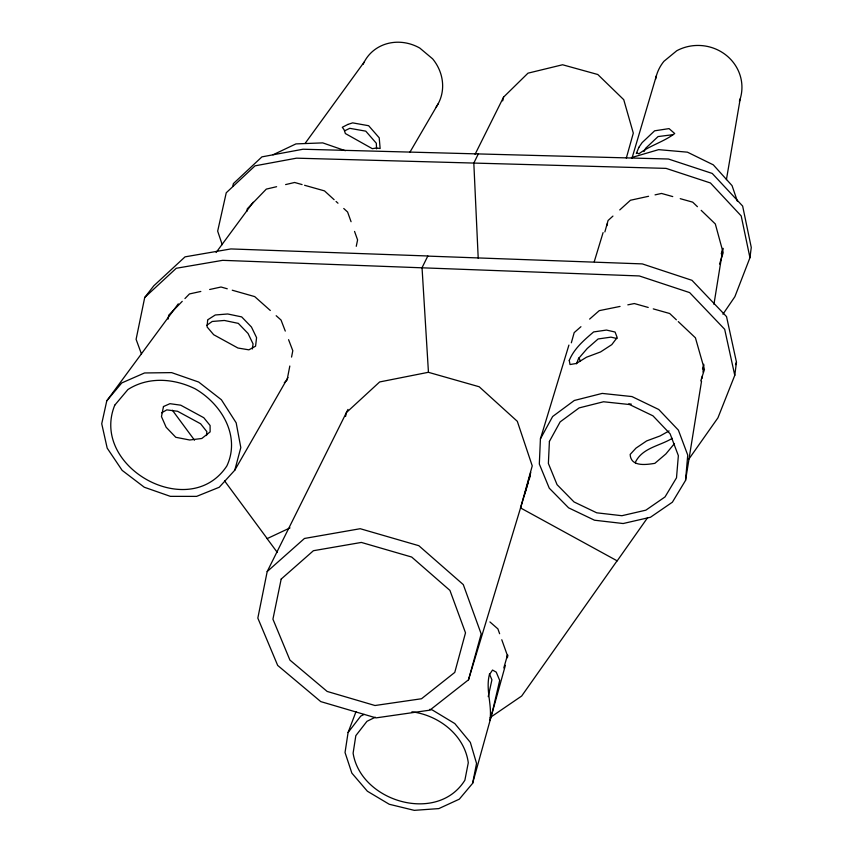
<?xml version="1.0" encoding="UTF-8"?>
<svg xmlns="http://www.w3.org/2000/svg" width="853" height="853" viewBox="0 0 853 853"><rect width="100%" height="100%" fill="white"/><g stroke="black" fill="none" stroke-linecap="round" stroke-linejoin="round"><path stroke-width="1.28" d="M356 711.669L348.088 732.492L345.038 752.517L351.852 773.106L367.366 791.221L389.245 804.262L414.281 810.35L438.837 808.591L459.319 799.165L472.615 783.342L505.371 665.361M568.908 345.092L540.418 438.868L539.32 464.021L549.268 488.183L568.62 507.844L594.488 520.213L623.148 523.529L650.455 517.259L672.388 502.193L685.545 480.41L701.539 381.216M206.533 435.552L206.842 431.629L200.604 423.781L177.584 411.274L166.783 409.877L161.697 412.809M685.545 480.41L687.742 455.097L678.391 430.147L658.772 409.515L631.945 396.57L602.197 393.414L574.293 400.483L552.627 416.52L540.418 438.868M703.011 372.079L703.714 364.231M688.925 459.021L717.927 417.853L734.774 375.341L736.47 362.184L726.532 316.602L691.975 280.317L642.288 263.897L427.833 256.103M722.939 314.203L734.881 296.684L749.947 257.713L751.269 247.455L742.643 206.063L712.244 173.447L668.411 159.01L303.007 149.232L261.924 156.867L233.391 183.598L232.826 186.125M168.084 319.097L168.681 315.237L182.233 301.344M701.966 378.604L702.382 375.992M713.94 304.329L722.971 248.308M252.328 348.984L253.064 343.898L248.052 333.47L238.307 323.372L224.371 320.461L212.194 321.474L206.767 325.324M726.415 179.631L740.201 98.916M246.869 211.341L247.317 208.761L266.307 189.11L276.607 186.7M289.817 366.022L287.077 380.075L284.294 382.72M291.555 357.087L292.803 350.711L288.57 339.675M472.615 783.342L476.55 763.424L470.344 742.398L454.809 723.568L432.29 709.963L429.699 709.344M347.971 409.429L267.192 571.553L257.83 618.094L277.683 665.425L320.76 701.603L376.034 717.885L429.859 710.154L468.51 679.798L528.242 482.51M507.396 657.716L507.908 655.189M520.543 507.93L532.24 465.887L517.313 421.318L479.194 386.761L428.451 372.324L422.043 267.693L427.833 255.985L230.875 248.937L185.048 256.849L153.796 285.808L144.722 297.473L136.096 339.334L141.502 354.112M356.255 246.314L357.588 239.906L354.549 231.419M345.572 416.435L346.403 412.564L379.649 381.952L428.451 372.281M178.277 303.839L106.774 400.835L101.731 423.749L107.19 448.134L122.139 470.366L144.285 487.234L170.365 496.35L196.617 496.382L219.221 487.266L234.788 470.195L287.962 377.538M488.225 696.677L491.914 679.809L489.419 673.902M502.673 100.878L503.579 97.114L527.986 73.166L562.575 64.764L597.804 74.51L623.746 99.694L633.31 133.143L626.315 158.093M491.893 713.897L499.698 680.395L496.233 672.121L492.522 670.053L489.334 674.819C485.517 690.152 492.437 705.42 489.878 720.518L491.285 716.083M234.788 470.195L240.813 447.59L236.174 422.832L221.396 399.748L198.685 382.048L171.624 372.622L144.541 372.964L121.766 382.933L106.774 400.835M468.51 679.798L481.188 633.95L463.286 584.604L418.823 545.696L360.211 528.711L304.457 538.467L267.192 571.553M524.798 493.898L530.769 472.413M571.339 342.799L574.186 332.617L580.936 326.699M604.873 231.909L608.082 220.49L612.944 216.086M606.803 225.8L607.507 223.283M506.639 657.631L507.343 655.157M503.814 667.931L507.396 655.456L501.777 639.75M631.966 158.306L656.384 75.768M529.02 479.962L530.171 476.145M594.253 261.679L603.082 232.613M721.233 253.799L722.811 248.788M719.559 264.078L723.163 252.733L715.326 223.976L701.187 210.339M702.509 368.976L703.725 365.212M700.782 380.875L704.45 369.509L695.419 337.809L678.274 321.613M576.5 363.794L578.494 358.612L587.248 348.472L598.124 338.961L610.961 337.138L616.996 338.534M735.489 364.668L736.47 362.184M644.026 151.589L645.572 148.358L658.068 136.565L672.91 134.699M478.341 153.828L473.82 163.072L478.213 258.235M475.068 154.329L503.579 97.114M409.962 152.122L438.133 103.842M617.082 560.805L521.673 696.027L490.166 717.544M647.715 517.526L617.188 560.858L520.501 507.908M305.203 143.272L364.199 62.034M216.129 252.509L253.181 202.246M348.088 732.492L360.744 716.104L364.156 714.409M674.478 443.549L665.873 453.956L654.827 463.36C646.329 464.661 630.804 467.199 630.154 454.446L635.997 448.113L646.638 440.926L660.083 435.947L669.083 430.936M184.941 298.571L189.451 293.944L200.818 291.449M144.722 297.473L176.272 268.268L222.633 260.336L639.292 275.945L689.64 292.6L724.677 329.29L734.774 375.341M619.747 209.934L630.452 200.252L648.579 196.286M589.615 319.097L599.264 310.641L620.046 306.43M672.271 438.325C659.721 446.055 642.277 447.74 635.314 462.411L635.73 463.456M344.527 130.872L349.783 128.323L365.777 131.159L376.312 143.229L376.557 148.859M375.309 717.202L366.95 721.329L355.829 735.649L353.11 753.178C360.766 801.713 437.482 824.35 464.885 780.186L468.286 762.742C464.512 734.891 438.687 715.272 411.914 711.797M272.96 154.809L295.938 143.901L322.754 142.888L345.358 150.714M290.02 527.89L267.106 538.638L277.353 552.499M631.433 157.624L658.623 149.648L687.454 152.175L713.311 164.853L732.055 185.634L737.45 201.425M285.616 184.589L294.626 182.478L302.09 184.579M209.657 289.508L221.023 287.013L227.261 288.783M655.051 194.868L661.523 193.45L672.75 196.585M627.829 304.852L634.323 303.54L648.227 307.453M628.778 403.864L631.316 404.13M680.236 198.674L692.711 202.161L697.423 206.703M304.585 185.282L324.503 190.891L334.131 199.698M653.27 308.882L669.69 313.509L676.365 319.811M232.251 290.212L254.706 296.599L270.316 310.492M489.931 621.944L497.896 628.885L499.623 633.715M276.169 315.706L281.042 320.046L285.286 331.092M336.05 201.457L337.98 203.217M343.748 208.495L347.597 212.013L351.073 221.716M172.402 410.24L194.516 440.191M224.542 480.836L267.192 538.595M579.006 357.748L580.445 361.427M222.217 244.662L217.664 231.131L226.248 192.767L255.026 165.834L296.535 158.168L666.076 168.382L710.442 182.979L741.204 215.937L749.947 257.713M363.122 64.327A42.543 39.035 37.4 0 1 419.804 48.077L432.642 58.857A42.543 39.035 37.4 0 1 436.139 107.062M739.391 101.251A43.546 41.424 5.6 0 0 726.361 55.37A43.546 41.424 5.6 0 0 676.76 50.743L663.911 61.32A43.546 41.424 5.6 0 0 655.541 79.382M569.26 360.424L570.017 364.54L576.351 363.474L586.501 357.215L600.576 351.937L611.793 344.633L617.188 337.543L615.066 332.03L606.472 330.068L593.635 331.934C584.156 340.038 574.08 348.589 569.26 360.424M549.407 441.438L548.383 463.478L557.062 484.675L574.026 501.948L596.737 512.813L621.89 515.713L645.838 510.179L665.031 496.926L676.504 477.819L678.359 455.662L670.138 433.857L652.971 415.837L629.525 404.535L603.54 401.763L579.134 407.905L560.144 421.894L549.407 441.438M207.61 320.696L207.066 326.912L213.676 334.717L237.944 348.024L248.895 349.837L255.58 346.179L256.572 337.639L251.443 327.019L241.676 316.9L227.708 313.979L215.287 314.981L207.61 319.875L207.61 320.696M281.181 579.08L272.928 619.171L289.924 660.094L327.157 691.442L375 705.516L421.521 698.746L454.766 672.409L465.503 632.841L449.936 590.415L411.679 557.041L361.363 542.433L313.403 550.718L281.181 579.08M163.467 406.54L161.473 416.605L166.122 427.225L175.782 437.29L189.697 439.999L201.809 438.485L210.126 431.885L210.094 425.498L203.782 417.714L180.729 405.186L169.95 403.682L163.467 406.54M114.771 405.164C89.629 466.89 189.515 522.729 226.877 465.909C240.823 435.99 221.46 404.013 195.188 388.819C173.991 378.401 148.433 376.365 127.929 389.533L114.771 405.164M638.886 147.324L636.338 153.412L637.234 152.996L638.876 153.839C650.039 145.405 663.719 141.897 674.702 133.537L669.051 128.611L654.614 130.818L642.106 142.632L638.886 147.324M347.853 124.442L342.309 127.268L344.154 129.827L345.358 133.537L372.313 148.667L376.514 147.995L380.139 148.507L379.212 137.802L368.656 125.722L352.641 122.864L347.853 124.442"/></g></svg>
